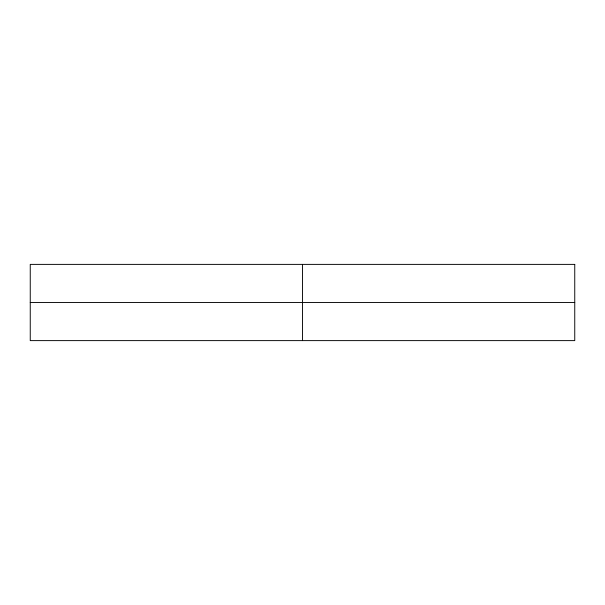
<?xml version="1.0" encoding="UTF-8"?>
<svg xmlns="http://www.w3.org/2000/svg" width="605" height="605" viewBox="0 0 605 605"><rect width="100%" height="100%" fill="white"/><g stroke="black" fill="none" stroke-linecap="round" stroke-linejoin="round"><path stroke-width="0.91" d="M30.25 302.5L574.75 302.5M302.5 264.385L302.5 340.615M574.75 264.385L30.25 264.385L30.25 340.615L574.75 340.615L574.75 264.385"/></g></svg>
